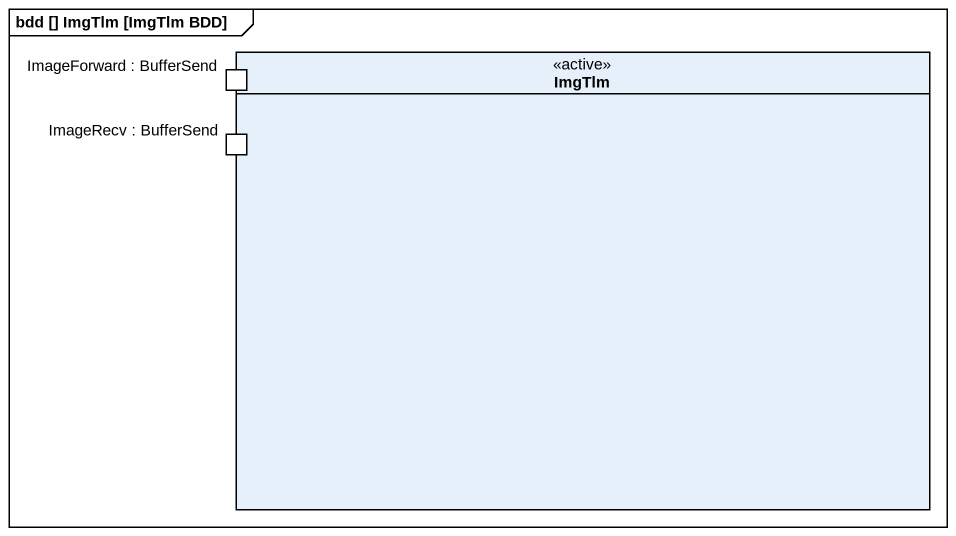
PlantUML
@startuml
mainframe bdd [] ImgTlm [ImgTlm BDD]
rectangle ImgTlm <<active>> {
  port "ImageForward : BufferSend" as ImageForward_BufferSend
  port "ImageRecv : BufferSend" as ImageRecv_BufferSend
}
@enduml
